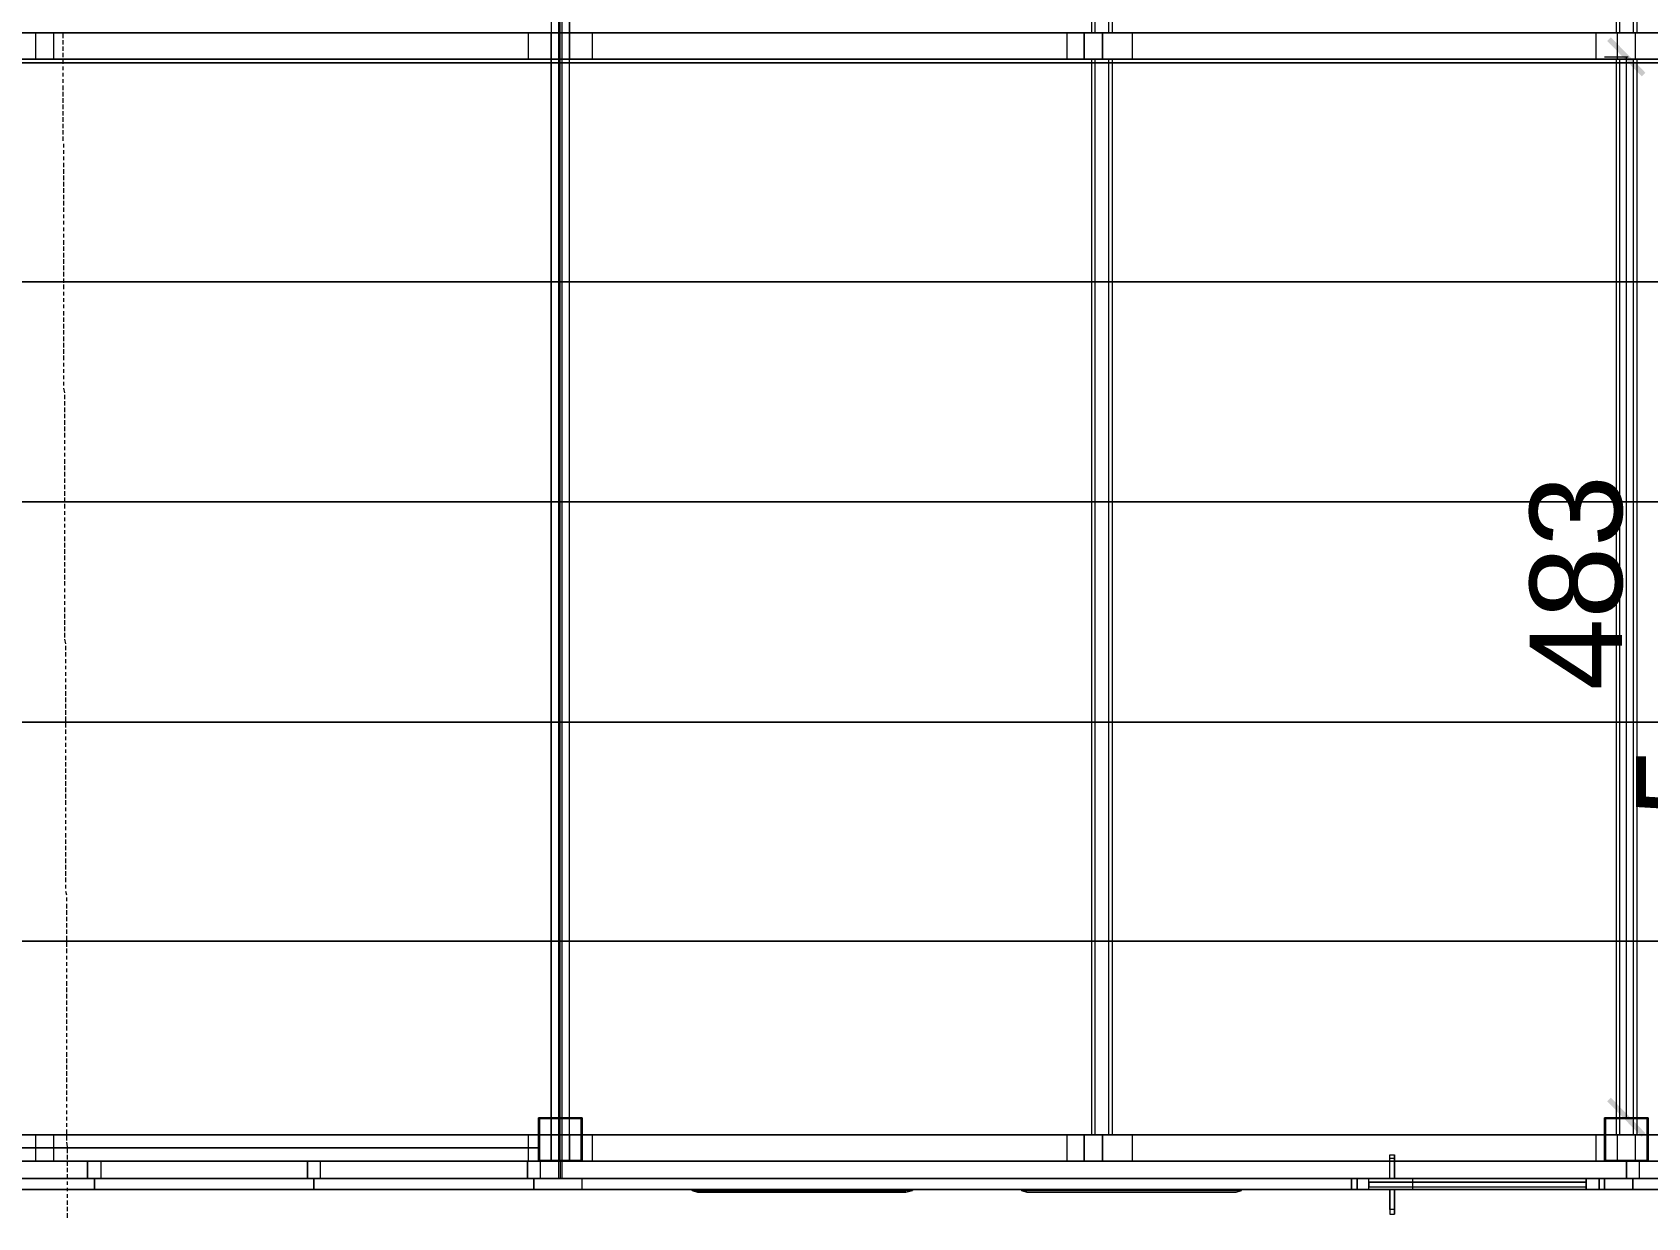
# Model space of a CAD drawing. Header units: centimetres. Extents: x 2816 to 28192, y 2553 to 18332.
# Drawn here: x 13682 to 15548, y 5293 to 6663 of the extents above; entities that cross this region are included whole.
import ezdxf

# ---------------------------------------------------------------- set-up
doc = ezdxf.new("R2010")
doc.units = ezdxf.units.CM
for name, color, linetype in [('PDF_0', 7, 'Continuous'), ('PDF_Dera 3D', 7, 'Continuous'), ('PDF_Dimenzionimi', 7, 'Continuous'), ('PDF_Dyert dhe Dritaret 2D', 7, 'Continuous'), ('PDF_Kaprijatat', 7, 'Continuous'), ('PDF_Paneli', 30, 'Continuous'), ('PDF_Prerja A-A', 7, 'Continuous'), ('PDF_Shtyllat e Paneleve', 7, 'Continuous'), ('PDF_Themeli', 7, 'Continuous'), ('PDF_Trajet', 7, 'Continuous')]:
    doc.layers.add(name, color=color, linetype=linetype)
doc.layers.add('PDF_Panel Kulmii', color=7, linetype='Continuous', true_color=0xfafafa)
doc.layers.add('PDF_Shtyllat', color=7, linetype='Continuous', true_color=0xfafafa)
doc.styles.add('PDF Arial', font='arial.ttf')

msp = doc.modelspace()

# ---------------------------------------------------------------- linework, layer by layer
at = {"layer": 'PDF_0', "transparency": 33554559}
for points in [[(15545.8, 6616.6), (15501.7, 6653.4), (15505.9, 6657.6)], [(15541.6, 6612.4), (15545.8, 6616.6), (15501.7, 6653.4)], [(15505.9, 5432), (15501.7, 5427.8), (15545.8, 5391)], [(15501.7, 5427.8), (15545.8, 5391), (15541.6, 5386.8)]]:
    msp.add_solid(points, dxfattribs=at)
at = {"layer": 'PDF_Dera 3D', "lineweight": 0}
for points in [[(15250.5, 5338.5), (15250.5, 5365.8), (15255.7, 5365.8)], [(15250.5, 5365.8), (15255.7, 5365.8)], [(15250.5, 5338.5), (15250.5, 5365.8)], [(15250.5, 5365.8), (15250.5, 5365.8)], [(15250.5, 5365.8), (15250.5, 5365.8)], [(15255.7, 5361.6), (15250.5, 5361.6)], [(15250.5, 5338.5), (15255.7, 5338.5), (15250.5, 5338.5), (15250.5, 5361.6)], [(15250.5, 5338.5), (15250.5, 5361.6)], [(15255.7, 5361.6), (15250.5, 5361.6)], [(15250.5, 5361.6), (15250.5, 5361.6)], [(15250.5, 5361.6), (15250.5, 5361.6)], [(15255.7, 5338.5), (15255.7, 5361.6), (15255.7, 5338.5), (15255.7, 5365.8), (15255.7, 5338.5)], [(15255.7, 5365.8), (15255.7, 5365.8)], [(15255.7, 5365.8), (15255.7, 5365.8)], [(15255.7, 5361.6), (15255.7, 5361.6)], [(15255.7, 5361.6), (15255.7, 5361.6)], [(14317.1, 5338.5), (15206.3, 5338.5)], [(14317.1, 5325.9), (15206.3, 5325.9), (15206.3, 5338.5)], [(14317.1, 5338.5), (14317.1, 5338.5)], [(14317.1, 5325.9), (14317.1, 5338.5), (15206.3, 5338.5), (15206.3, 5325.9), (14317.1, 5325.9), (14317.1, 5338.5)], [(14317.1, 5338.5), (14317.1, 5338.5)], [(14317.1, 5338.5), (14317.1, 5338.5)], [(14317.1, 5325.9), (14317.1, 5325.9)], [(14317.1, 5325.9), (14317.1, 5325.9)], [(14444.3, 5325.9), (14444.3, 5324.8)], [(14444.3, 5325.9), (14444.3, 5324.8), (14698.7, 5324.8), (14698.7, 5325.9)], [(14698.7, 5324.8), (14444.3, 5324.8), (14444.3, 5325.9)], [(14698.7, 5324.8), (14444.3, 5324.8), (14444.3, 5325.9)], [(14444.3, 5325.9), (14444.3, 5324.8)], [(14444.3, 5325.9), (14444.3, 5324.8), (14698.7, 5324.8), (14698.7, 5325.9)], [(14444.3, 5325.9), (14698.7, 5325.9), (14444.3, 5325.9), (14698.7, 5325.9), (14444.3, 5325.9)], [(14444.3, 5325.9), (14698.7, 5325.9), (14444.3, 5325.9)], [(14444.3, 5325.9), (14444.3, 5325.9)], [(14444.3, 5325.9), (14444.3, 5325.9)], [(14444.3, 5325.9), (14444.3, 5325.9)], [(14450.6, 5322.7), (14444.3, 5324.8)], [(14691.3, 5322.7), (14450.6, 5322.7), (14444.3, 5324.8)], [(14444.3, 5324.8), (14450.6, 5322.7), (14444.3, 5324.8)], [(14450.6, 5322.7), (14444.3, 5324.8)], [(14691.3, 5322.7), (14450.6, 5322.7), (14444.3, 5324.8)], [(14444.3, 5324.8), (14698.7, 5324.8)], [(14444.3, 5324.8), (14698.7, 5324.8)], [(14444.3, 5324.8), (14444.3, 5324.8)], [(14444.3, 5324.8), (14444.3, 5324.8)], [(14444.3, 5324.8), (14444.3, 5324.8)], [(14444.3, 5324.8), (14444.3, 5324.8)], [(14450.6, 5322.7), (14691.3, 5322.7), (14698.7, 5324.8)], [(14450.6, 5322.7), (14691.3, 5322.7), (14698.7, 5324.8)], [(14450.6, 5322.7), (14691.3, 5322.7), (14698.7, 5324.8)], [(14450.6, 5322.7), (14691.3, 5322.7), (14698.7, 5324.8)], [(14450.6, 5322.7), (14450.6, 5322.7)], [(14450.6, 5322.7), (14450.6, 5322.7)], [(14450.6, 5322.7), (14450.6, 5322.7)], [(14450.6, 5322.7), (14450.6, 5322.7)], [(14691.3, 5322.7), (14698.7, 5324.8)], [(14691.3, 5322.7), (14698.7, 5324.8)], [(14691.3, 5322.7), (14691.3, 5322.7)], [(14691.3, 5322.7), (14691.3, 5322.7)], [(14691.3, 5322.7), (14691.3, 5322.7)], [(14698.7, 5324.8), (14698.7, 5325.9)], [(14698.7, 5325.9), (14698.7, 5324.8), (14698.7, 5325.9)], [(14698.7, 5324.8), (14698.7, 5325.9)], [(14698.7, 5325.9), (14698.7, 5325.9)], [(14698.7, 5325.9), (14698.7, 5325.9)], [(14698.7, 5325.9), (14698.7, 5325.9)], [(14698.7, 5324.8), (14698.7, 5324.8)], [(14698.7, 5324.8), (14698.7, 5324.8)], [(14698.7, 5324.8), (14698.7, 5324.8)], [(14824.8, 5325.9), (14824.8, 5324.8)], [(14824.8, 5325.9), (14824.8, 5324.8), (15079.2, 5324.8), (15079.2, 5325.9)], [(14824.8, 5325.9), (14824.8, 5324.8)], [(14824.8, 5325.9), (14824.8, 5324.8), (15079.2, 5324.8), (15079.2, 5325.9)], [(14824.8, 5325.9), (14824.8, 5324.8)], [(14824.8, 5325.9), (14824.8, 5324.8), (15079.2, 5324.8), (15079.2, 5325.9)], [(14824.8, 5325.9), (15079.2, 5325.9), (14824.8, 5325.9)], [(14824.8, 5325.9), (15079.2, 5325.9), (14824.8, 5325.9)], [(14824.8, 5325.9), (15079.2, 5325.9), (14824.8, 5325.9)], [(14824.8, 5325.9), (14824.8, 5325.9)], [(14824.8, 5325.9), (14824.8, 5325.9)], [(14824.8, 5325.9), (14824.8, 5325.9)], [(14824.8, 5324.8), (14831.1, 5322.7), (14824.8, 5324.8)], [(14824.8, 5324.8), (14831.1, 5322.7), (14824.8, 5324.8)], [(14824.8, 5324.8), (14831.1, 5322.7), (14824.8, 5324.8), (15079.2, 5324.8)], [(14824.8, 5324.8), (15079.2, 5324.8)], [(14824.8, 5324.8), (15079.2, 5324.8)], [(14824.8, 5324.8), (14824.8, 5324.8)], [(14824.8, 5324.8), (14824.8, 5324.8)], [(14824.8, 5324.8), (14824.8, 5324.8)], [(14824.8, 5324.8), (14824.8, 5324.8)], [(14824.8, 5324.8), (14824.8, 5324.8)], [(14824.8, 5324.8), (14824.8, 5324.8)], [(14831.1, 5322.7), (15072.8, 5322.7), (15079.2, 5324.8)], [(14831.1, 5322.7), (15072.8, 5322.7), (15079.2, 5324.8)], [(14831.1, 5322.7), (15072.8, 5322.7), (15079.2, 5324.8)], [(14831.1, 5322.7), (15072.8, 5322.7), (15079.2, 5324.8)], [(14831.1, 5322.7), (15072.8, 5322.7), (15079.2, 5324.8)], [(14831.1, 5322.7), (15072.8, 5322.7), (15079.2, 5324.8)], [(14831.1, 5322.7), (14831.1, 5322.7)], [(14831.1, 5322.7), (14831.1, 5322.7)], [(14831.1, 5322.7), (14831.1, 5322.7)], [(14831.1, 5322.7), (14831.1, 5322.7)], [(14831.1, 5322.7), (14831.1, 5322.7)], [(14831.1, 5322.7), (14831.1, 5322.7)], [(15072.8, 5322.7), (15072.8, 5322.7)], [(15072.8, 5322.7), (15072.8, 5322.7)], [(15072.8, 5322.7), (15072.8, 5322.7)], [(15079.2, 5324.8), (15079.2, 5325.9)], [(15079.2, 5324.8), (15079.2, 5325.9)], [(15079.2, 5324.8), (15079.2, 5325.9)], [(15079.2, 5325.9), (15079.2, 5325.9)], [(15079.2, 5325.9), (15079.2, 5325.9)], [(15079.2, 5325.9), (15079.2, 5325.9)], [(15079.2, 5324.8), (15079.2, 5324.8)], [(15079.2, 5324.8), (15079.2, 5324.8)], [(15079.2, 5324.8), (15079.2, 5324.8)], [(15206.3, 5325.9), (15206.3, 5338.5)], [(15206.3, 5338.5), (15498.5, 5338.5)], [(15206.3, 5325.9), (15206.3, 5338.5), (15498.5, 5338.5), (15498.5, 5325.9), (15498.5, 5338.5)], [(15206.3, 5338.5), (15206.3, 5338.5)], [(15498.5, 5338.5), (15206.3, 5338.5)], [(15498.5, 5338.5), (15498.5, 5325.9), (15206.3, 5325.9)], [(15206.3, 5338.5), (15498.5, 5338.5), (15498.5, 5325.9)], [(15206.3, 5325.9), (15206.3, 5338.5), (15206.3, 5325.9)], [(15206.3, 5338.5), (15206.3, 5338.5)], [(15206.3, 5338.5), (15206.3, 5338.5)], [(15206.3, 5338.5), (15206.3, 5338.5)], [(15206.3, 5338.5), (15206.3, 5338.5)], [(15206.3, 5338.5), (15206.3, 5325.9)], [(15206.3, 5338.5), (15206.3, 5338.5)], [(15212.6, 5338.5), (15206.3, 5338.5), (15498.5, 5338.5), (15492.2, 5338.5), (15212.6, 5338.5), (15212.6, 5325.9), (15212.6, 5338.5)], [(15206.3, 5338.5), (15206.3, 5325.9), (15498.5, 5325.9)], [(15206.3, 5338.5), (15206.3, 5338.5)], [(15206.3, 5338.5), (15206.3, 5338.5)], [(15206.3, 5325.9), (15206.3, 5325.9)], [(15498.5, 5325.9), (15206.3, 5325.9), (15498.5, 5325.9)], [(15206.3, 5325.9), (15206.3, 5325.9)], [(15206.3, 5325.9), (15206.3, 5325.9)], [(15498.5, 5325.9), (15206.3, 5325.9)], [(15206.3, 5325.9), (15206.3, 5325.9)], [(15206.3, 5325.9), (15206.3, 5325.9)], [(15206.3, 5325.9), (15206.3, 5325.9)], [(15206.3, 5325.9), (15206.3, 5325.9)], [(15206.3, 5325.9), (15212.6, 5325.9), (15492.2, 5325.9), (15498.5, 5325.9)], [(15206.3, 5325.9), (15206.3, 5325.9)], [(15206.3, 5325.9), (15206.3, 5325.9)], [(15212.6, 5338.5), (15492.2, 5338.5)], [(15212.6, 5325.9), (15492.2, 5325.9), (15492.2, 5338.5)], [(15212.6, 5338.5), (15212.6, 5338.5)], [(15212.6, 5325.9), (15212.6, 5338.5), (15492.2, 5338.5), (15492.2, 5325.9), (15212.6, 5325.9), (15212.6, 5338.5)], [(15212.6, 5338.5), (15212.6, 5338.5)], [(15212.6, 5338.5), (15212.6, 5338.5)], [(15212.6, 5338.5), (15212.6, 5338.5)], [(15212.6, 5338.5), (15212.6, 5338.5)], [(15212.6, 5325.9), (15212.6, 5325.9)], [(15212.6, 5325.9), (15212.6, 5325.9)], [(15212.6, 5325.9), (15212.6, 5325.9)], [(15212.6, 5325.9), (15212.6, 5325.9)], [(15226.3, 5325.9), (15226.3, 5338.5)], [(15226.3, 5325.9), (15226.3, 5338.5)], [(15226.3, 5338.5), (15477.5, 5338.5), (15226.3, 5338.5)], [(15226.3, 5338.5), (15226.3, 5338.5)], [(15226.3, 5338.5), (15226.3, 5338.5)], [(15226.3, 5334.3), (15477.5, 5334.3)], [(15226.3, 5334.3), (15226.3, 5329), (15477.5, 5329)], [(15477.5, 5334.3), (15226.3, 5334.3), (15226.3, 5329)], [(15226.3, 5334.3), (15226.3, 5334.3)], [(15226.3, 5334.3), (15226.3, 5334.3)], [(15226.3, 5329), (15477.5, 5329)], [(15226.3, 5329), (15226.3, 5329)], [(15226.3, 5329), (15226.3, 5329)], [(15226.3, 5329), (15226.3, 5329)], [(15477.5, 5325.9), (15226.3, 5325.9), (15477.5, 5325.9)], [(15226.3, 5325.9), (15226.3, 5325.9)], [(15226.3, 5325.9), (15226.3, 5325.9)], [(15250.5, 5338.5), (15255.7, 5338.5), (15250.5, 5338.5)], [(15250.5, 5338.5), (15250.5, 5338.5)], [(15250.5, 5338.5), (15250.5, 5338.5)], [(15250.5, 5338.5), (15250.5, 5338.5)], [(15250.5, 5338.5), (15250.5, 5338.5)], [(15250.5, 5325.9), (15255.7, 5325.9), (15250.5, 5325.9)], [(15250.5, 5325.9), (15250.5, 5297.5), (15255.7, 5297.5)], [(15250.5, 5325.9), (15255.7, 5325.9), (15250.5, 5325.9), (15250.5, 5302.8), (15250.5, 5325.9)], [(15250.5, 5325.9), (15250.5, 5297.5)], [(15250.5, 5325.9), (15250.5, 5325.9)], [(15250.5, 5325.9), (15250.5, 5325.9)], [(15255.7, 5338.5), (15255.7, 5338.5)], [(15255.7, 5338.5), (15255.7, 5338.5)], [(15255.7, 5302.8), (15255.7, 5325.9), (15255.7, 5297.5), (15255.7, 5325.9), (15255.7, 5302.8)], [(15255.7, 5325.9), (15255.7, 5325.9)], [(15255.7, 5325.9), (15255.7, 5325.9)], [(15255.7, 5325.9), (15255.7, 5325.9)], [(15255.7, 5325.9), (15255.7, 5325.9)], [(15477.5, 5325.9), (15477.5, 5338.5), (15477.5, 5325.9)], [(15477.5, 5338.5), (15477.5, 5338.5)], [(15477.5, 5338.5), (15477.5, 5338.5)], [(15477.5, 5329), (15477.5, 5334.3), (15477.5, 5329)], [(15477.5, 5334.3), (15477.5, 5334.3)], [(15477.5, 5334.3), (15477.5, 5334.3)], [(15477.5, 5329), (15477.5, 5329)], [(15477.5, 5325.9), (15477.5, 5325.9)], [(15477.5, 5325.9), (15477.5, 5325.9)], [(15492.2, 5338.5), (15492.2, 5338.5)], [(15492.2, 5338.5), (15492.2, 5338.5)], [(15492.2, 5325.9), (15492.2, 5338.5), (15492.2, 5325.9)], [(15492.2, 5338.5), (15492.2, 5338.5)], [(15492.2, 5338.5), (15492.2, 5338.5)], [(15492.2, 5338.5), (15492.2, 5338.5)], [(15492.2, 5325.9), (15492.2, 5325.9)], [(15492.2, 5325.9), (15492.2, 5325.9)], [(15492.2, 5325.9), (15492.2, 5325.9)], [(15492.2, 5325.9), (15492.2, 5325.9)], [(15498.5, 5338.5), (15498.5, 5338.5)], [(15498.5, 5338.5), (15498.5, 5338.5)], [(15498.5, 5338.5), (15498.5, 5338.5)], [(15498.5, 5338.5), (15498.5, 5338.5)], [(15498.5, 5338.5), (15498.5, 5338.5)], [(15498.5, 5325.9), (15498.5, 5338.5), (15498.5, 5325.9)], [(15498.5, 5338.5), (15498.5, 5338.5)], [(15498.5, 5338.5), (15498.5, 5338.5)], [(15498.5, 5325.9), (15498.5, 5325.9)], [(15498.5, 5325.9), (15498.5, 5325.9)], [(15498.5, 5325.9), (15498.5, 5325.9)], [(15498.5, 5325.9), (15498.5, 5325.9)], [(15498.5, 5325.9), (15498.5, 5325.9)], [(15498.5, 5325.9), (15498.5, 5325.9)], [(15498.5, 5325.9), (15498.5, 5325.9)], [(15498.5, 5325.9), (15498.5, 5325.9)], [(15255.7, 5302.8), (15250.5, 5302.8)], [(15255.7, 5302.8), (15250.5, 5302.8)], [(15250.5, 5302.8), (15250.5, 5302.8)], [(15255.7, 5302.8), (15255.7, 5302.8)], [(15255.7, 5302.8), (15255.7, 5302.8)], [(15250.5, 5297.5), (15255.7, 5297.5)], [(15250.5, 5297.5), (15250.5, 5297.5)], [(15250.5, 5297.5), (15250.5, 5297.5)], [(15255.7, 5297.5), (15255.7, 5297.5)], [(15255.7, 5297.5), (15255.7, 5297.5)]]:
    msp.add_lwpolyline(points, dxfattribs=at)
at = {"layer": 'PDF_Dimenzionimi', "lineweight": 0}
for points in [[(15525.9, 6634.5), (15498.5, 6634.5)], [(15523.8, 5408.9), (15523.8, 6634.5)], [(15525.9, 5408.9), (15498.5, 5408.9)]]:
    msp.add_lwpolyline(points, dxfattribs=at)
at = {"layer": 'PDF_Dyert dhe Dritaret 2D', "lineweight": 0}
for points in [[(15498.5, 5338.5), (15498.5, 5325.9)], [(15498.5, 5325.9), (15498.5, 5325.9)]]:
    msp.add_lwpolyline(points, dxfattribs=at)
at = {"layer": 'PDF_Kaprijatat', "lineweight": 0}
for points in [[(14281.4, 7895.7), (14281.4, 6662.8), (14302.4, 6662.8)], [(14302.4, 7895.7), (14281.4, 7895.7), (14281.4, 6662.8)], [(14302.4, 6662.8), (14302.4, 7895.7), (14302.4, 6662.8)], [(14905.7, 6662.8), (14909.9, 6662.8), (14909.9, 7895.7), (14905.7, 7895.7), (14905.7, 6662.8)], [(14909.9, 6662.8), (14929.9, 6662.8), (14929.9, 7895.7), (14909.9, 7895.7)], [(14929.9, 6662.8), (14925.7, 6662.8), (14925.7, 7895.7), (14929.9, 7895.7)], [(15512.2, 6662.8), (15516.4, 6662.8), (15516.4, 7895.7), (15512.2, 7895.7), (15512.2, 6662.8)], [(15516.4, 6662.8), (15536.4, 6662.8), (15536.4, 7895.7), (15516.4, 7895.7)], [(15536.4, 6662.8), (15532.2, 6662.8), (15532.2, 7895.7), (15536.4, 7895.7)], [(11803, 6662.8), (14291.9, 6662.8), (16780.8, 6662.8), (11803, 6662.8)], [(13685.4, 6662.8), (13685.4, 6632.4)], [(14255.1, 6632.4), (14255.1, 6662.8), (13685.4, 6662.8), (13685.4, 6632.4)], [(14255.1, 6662.8), (13685.4, 6662.8)], [(13685.4, 6662.8), (13685.4, 6662.8)], [(13685.4, 6662.8), (13685.4, 6662.8)], [(14281.4, 6632.4), (14281.4, 6662.8), (13706.5, 6662.8)], [(13706.5, 6632.4), (13706.5, 6662.8)], [(13706.5, 6662.8), (14281.4, 6662.8)], [(13706.5, 6662.8), (13706.5, 6662.8)], [(14255.1, 6662.8), (14255.1, 6662.8)], [(14281.4, 6662.8), (14281.4, 6662.8)], [(14281.4, 6662.8), (14281.4, 6632.4)], [(14281.4, 6662.8), (14281.4, 6662.8)], [(14281.4, 6662.8), (14302.4, 6662.8)], [(14281.4, 6662.8), (14281.4, 6662.8)], [(14281.4, 6662.8), (14281.4, 6662.8)], [(14281.4, 6662.8), (14281.4, 6662.8)], [(14291.9, 6632.4), (14291.9, 6662.8)], [(14291.9, 6662.8), (14291.9, 6662.8)], [(14302.4, 6662.8), (14302.4, 6632.4)], [(14302.4, 6632.4), (14302.4, 6662.8), (14877.4, 6662.8)], [(14302.4, 6662.8), (14877.4, 6662.8)], [(14302.4, 6662.8), (14302.4, 6662.8)], [(14302.4, 6662.8), (14302.4, 6662.8)], [(14302.4, 6662.8), (14302.4, 6662.8)], [(14897.3, 6662.8), (14328.7, 6662.8)], [(14328.7, 6662.8), (14328.7, 6632.4)], [(14328.7, 6662.8), (14897.3, 6662.8)], [(14328.7, 6662.8), (14328.7, 6662.8)], [(14877.4, 6662.8), (14877.4, 6632.4)], [(14877.4, 6662.8), (14877.4, 6662.8)], [(14897.3, 6662.8), (14897.3, 6632.4)], [(14897.3, 6662.8), (14897.3, 6662.8)], [(14897.3, 6632.4), (14897.3, 6662.8)], [(14897.3, 6662.8), (14897.3, 6662.8)], [(14897.3, 6662.8), (14897.3, 6662.8)], [(14925.7, 6662.8), (14905.7, 6662.8)], [(14905.7, 6662.8), (14905.7, 6662.8)], [(14909.9, 6662.8), (14909.9, 6662.8)], [(14918.3, 6662.8), (14918.3, 6662.8)], [(15489.1, 6662.8), (14918.3, 6662.8), (14918.3, 6632.4), (14918.3, 6662.8)], [(14918.3, 6662.8), (15489.1, 6662.8)], [(14918.3, 6662.8), (14918.3, 6662.8)], [(14925.7, 6662.8), (14925.7, 6662.8)], [(14929.9, 6662.8), (14929.9, 6662.8)], [(14953, 6662.8), (15513.2, 6662.8)], [(14953, 6632.4), (14953, 6662.8)], [(15513.2, 6662.8), (14953, 6662.8)], [(14953, 6662.8), (14953, 6662.8)], [(15489.1, 6632.4), (15489.1, 6662.8)], [(15489.1, 6662.8), (15489.1, 6662.8)], [(15532.2, 6662.8), (15512.2, 6662.8)], [(15512.2, 6662.8), (15512.2, 6662.8)], [(15513.2, 6662.8), (15513.2, 6632.4)], [(15513.2, 6662.8), (15513.2, 6632.4)], [(15513.2, 6662.8), (15513.2, 6662.8)], [(15513.2, 6662.8), (15513.2, 6662.8)], [(15516.4, 6662.8), (15516.4, 6662.8)], [(15532.2, 6662.8), (15532.2, 6662.8)], [(15534.3, 6632.4), (15534.3, 6662.8)], [(16093.4, 6632.4), (15534.3, 6632.4), (15534.3, 6662.8), (16093.4, 6662.8)], [(15534.3, 6662.8), (16093.4, 6662.8)], [(15534.3, 6662.8), (15534.3, 6662.8)], [(15534.3, 6662.8), (15534.3, 6662.8)], [(15536.4, 6662.8), (15536.4, 6662.8)], [(16780.8, 6632.4), (14291.9, 6632.4), (11803, 6632.4), (16780.8, 6632.4)], [(13685.4, 6632.4), (14255.1, 6632.4), (13685.4, 6632.4)], [(13685.4, 6632.4), (13685.4, 6632.4)], [(13685.4, 6632.4), (13685.4, 6632.4)], [(13706.5, 6632.4), (14281.4, 6632.4), (13706.5, 6632.4)], [(13706.5, 6632.4), (13706.5, 6632.4)], [(14255.1, 6632.4), (14255.1, 6632.4)], [(14281.4, 6632.4), (14281.4, 6632.4)], [(14281.4, 6632.4), (14281.4, 6632.4)], [(14281.4, 6632.4), (14281.4, 6632.4)], [(14302.4, 6632.4), (14281.4, 6632.4)], [(14302.4, 5388.9), (14302.4, 6632.4), (14281.4, 6632.4)], [(14281.4, 5388.9), (14302.4, 5388.9), (14302.4, 6632.4)], [(14281.4, 6632.4), (14281.4, 5388.9), (14281.4, 6632.4)], [(14281.4, 6632.4), (14281.4, 6632.4)], [(14291.9, 6632.4), (14291.9, 6632.4)], [(14302.4, 6632.4), (14302.4, 6632.4)], [(14877.4, 6632.4), (14302.4, 6632.4), (14877.4, 6632.4)], [(14302.4, 6632.4), (14302.4, 6632.4)], [(14302.4, 6632.4), (14302.4, 6632.4)], [(14302.4, 6632.4), (14302.4, 6632.4)], [(14302.4, 6632.4), (14302.4, 6632.4)], [(14328.7, 6632.4), (14897.3, 6632.4), (14328.7, 6632.4)], [(14328.7, 6632.4), (14328.7, 6632.4)], [(14877.4, 6632.4), (14877.4, 6632.4)], [(14897.3, 6632.4), (14897.3, 6632.4)], [(14897.3, 6632.4), (14897.3, 6632.4)], [(14925.7, 6632.4), (14905.7, 6632.4)], [(14905.7, 5388.9), (14909.9, 5388.9), (14909.9, 6632.4), (14905.7, 6632.4), (14905.7, 5388.9)], [(14905.7, 6632.4), (14905.7, 6632.4)], [(14909.9, 5388.9), (14929.9, 5388.9), (14929.9, 6632.4), (14909.9, 6632.4)], [(14909.9, 6632.4), (14909.9, 6632.4)], [(14918.3, 6632.4), (14918.3, 6632.4)], [(15489.1, 6632.4), (14918.3, 6632.4), (15489.1, 6632.4)], [(14918.3, 6632.4), (14918.3, 6632.4)], [(14918.3, 6632.4), (14918.3, 6632.4)], [(14929.9, 5388.9), (14925.7, 5388.9), (14925.7, 6632.4), (14929.9, 6632.4)], [(14925.7, 6632.4), (14925.7, 6632.4)], [(14929.9, 6632.4), (14929.9, 6632.4)], [(14953, 6632.4), (15513.2, 6632.4), (14953, 6632.4)], [(14953, 6632.4), (14953, 6632.4)], [(15489.1, 6632.4), (15489.1, 6632.4)], [(15532.2, 6632.4), (15512.2, 6632.4)], [(15512.2, 5388.9), (15516.4, 5388.9), (15516.4, 6632.4), (15512.2, 6632.4), (15512.2, 5388.9)], [(15512.2, 6632.4), (15512.2, 6632.4)], [(15513.2, 6632.4), (15513.2, 6632.4)], [(15513.2, 6632.4), (15513.2, 6632.4)], [(15516.4, 5388.9), (15536.4, 5388.9), (15536.4, 6632.4), (15516.4, 6632.4)], [(15516.4, 6632.4), (15516.4, 6632.4)], [(15536.4, 5388.9), (15532.2, 5388.9), (15532.2, 6632.4), (15536.4, 6632.4)], [(15532.2, 6632.4), (15532.2, 6632.4)], [(16093.4, 6632.4), (15534.3, 6632.4)], [(15534.3, 6632.4), (15534.3, 6632.4)], [(15536.4, 6632.4), (15536.4, 6632.4)], [(11803, 5388.9), (14291.9, 5388.9), (16780.8, 5388.9), (11803, 5388.9)], [(13685.4, 5388.9), (13685.4, 5358.5)], [(14255.1, 5358.5), (14255.1, 5388.9), (13685.4, 5388.9), (13685.4, 5358.5)], [(14255.1, 5388.9), (13685.4, 5388.9)], [(13685.4, 5388.9), (13685.4, 5388.9)], [(13685.4, 5388.9), (13685.4, 5388.9)], [(14281.4, 5358.5), (14281.4, 5388.9), (13706.5, 5388.9)], [(13706.5, 5358.5), (13706.5, 5388.9)], [(13706.5, 5388.9), (14281.4, 5388.9)], [(13706.5, 5388.9), (13706.5, 5388.9)], [(14255.1, 5388.9), (14255.1, 5388.9)], [(14281.4, 5388.9), (14281.4, 5388.9)], [(14281.4, 5388.9), (14281.4, 5358.5)], [(14281.4, 5388.9), (14281.4, 5388.9)], [(14302.4, 5388.9), (14281.4, 5388.9)], [(14281.4, 5388.9), (14281.4, 5388.9)], [(14281.4, 5388.9), (14281.4, 5388.9)], [(14291.9, 5358.5), (14291.9, 5388.9)], [(14291.9, 5388.9), (14291.9, 5388.9)], [(14302.4, 5388.9), (14302.4, 5358.5)], [(14302.4, 5358.5), (14302.4, 5388.9), (14877.4, 5388.9)], [(14302.4, 5388.9), (14877.4, 5388.9)], [(14302.4, 5388.9), (14302.4, 5388.9)], [(14302.4, 5388.9), (14302.4, 5388.9)], [(14302.4, 5388.9), (14302.4, 5388.9)], [(14302.4, 5388.9), (14302.4, 5388.9)], [(14897.3, 5388.9), (14328.7, 5388.9)], [(14328.7, 5388.9), (14328.7, 5358.5)], [(14328.7, 5388.9), (14897.3, 5388.9)], [(14328.7, 5388.9), (14328.7, 5388.9)], [(14877.4, 5388.9), (14877.4, 5358.5)], [(14877.4, 5388.9), (14877.4, 5388.9)], [(14897.3, 5388.9), (14897.3, 5358.5)], [(14897.3, 5388.9), (14897.3, 5388.9)], [(14897.3, 5358.5), (14897.3, 5388.9)], [(14897.3, 5388.9), (14897.3, 5388.9)], [(14897.3, 5388.9), (14897.3, 5388.9)], [(14925.7, 5388.9), (14905.7, 5388.9)], [(14905.7, 5388.9), (14905.7, 5388.9)], [(14909.9, 5388.9), (14909.9, 5388.9)], [(14918.3, 5388.9), (14918.3, 5388.9)], [(15489.1, 5388.9), (14918.3, 5388.9), (14918.3, 5358.5), (14918.3, 5388.9)], [(14918.3, 5388.9), (15489.1, 5388.9)], [(14918.3, 5388.9), (14918.3, 5388.9)], [(14925.7, 5388.9), (14925.7, 5388.9)], [(14929.9, 5388.9), (14929.9, 5388.9)], [(14953, 5388.9), (15513.2, 5388.9)], [(14953, 5358.5), (14953, 5388.9)], [(15513.2, 5388.9), (14953, 5388.9)], [(14953, 5388.9), (14953, 5388.9)], [(15489.1, 5358.5), (15489.1, 5388.9)], [(15489.1, 5388.9), (15489.1, 5388.9)], [(15532.2, 5388.9), (15512.2, 5388.9)], [(15512.2, 5388.9), (15512.2, 5388.9)], [(15513.2, 5388.9), (15513.2, 5358.5)], [(15513.2, 5388.9), (15513.2, 5358.5)], [(15513.2, 5388.9), (15513.2, 5388.9)], [(15513.2, 5388.9), (15513.2, 5388.9)], [(15516.4, 5388.9), (15516.4, 5388.9)], [(15532.2, 5388.9), (15532.2, 5388.9)], [(15534.3, 5358.5), (15534.3, 5388.9)], [(16093.4, 5358.5), (15534.3, 5358.5), (15534.3, 5388.9), (16093.4, 5388.9)], [(15534.3, 5388.9), (16093.4, 5388.9)], [(15534.3, 5388.9), (15534.3, 5388.9)], [(15534.3, 5388.9), (15534.3, 5388.9)], [(15536.4, 5388.9), (15536.4, 5388.9)], [(16780.8, 5358.5), (14291.9, 5358.5), (11803, 5358.5), (16780.8, 5358.5)], [(13685.4, 5358.5), (14255.1, 5358.5), (13685.4, 5358.5)], [(13685.4, 5358.5), (13685.4, 5358.5)], [(13685.4, 5358.5), (13685.4, 5358.5)], [(13706.5, 5358.5), (14281.4, 5358.5), (13706.5, 5358.5)], [(13706.5, 5358.5), (13706.5, 5358.5)], [(14255.1, 5358.5), (14255.1, 5358.5)], [(14281.4, 5358.5), (14281.4, 5358.5)], [(14281.4, 5358.5), (14281.4, 5358.5)], [(14281.4, 5358.5), (14281.4, 5358.5)], [(14291.9, 5358.5), (14291.9, 5358.5)], [(14302.4, 5358.5), (14302.4, 5358.5)], [(14877.4, 5358.5), (14302.4, 5358.5), (14877.4, 5358.5)], [(14302.4, 5358.5), (14302.4, 5358.5)], [(14328.7, 5358.5), (14897.3, 5358.5), (14328.7, 5358.5)], [(14328.7, 5358.5), (14328.7, 5358.5)], [(14877.4, 5358.5), (14877.4, 5358.5)], [(14897.3, 5358.5), (14897.3, 5358.5)], [(14897.3, 5358.5), (14897.3, 5358.5)], [(14918.3, 5358.5), (14918.3, 5358.5)], [(15489.1, 5358.5), (14918.3, 5358.5), (15489.1, 5358.5)], [(14918.3, 5358.5), (14918.3, 5358.5)], [(14918.3, 5358.5), (14918.3, 5358.5)], [(14953, 5358.5), (15513.2, 5358.5), (14953, 5358.5)], [(14953, 5358.5), (14953, 5358.5)], [(15489.1, 5358.5), (15489.1, 5358.5)], [(15513.2, 5358.5), (15513.2, 5358.5)], [(15513.2, 5358.5), (15513.2, 5358.5)], [(16093.4, 5358.5), (15534.3, 5358.5)], [(15534.3, 5358.5), (15534.3, 5358.5)]]:
    msp.add_lwpolyline(points, dxfattribs=at)
at = {"layer": 'PDF_Panel Kulmii', "lineweight": 0}
for points in [[(14291.9, 6628.2), (14291.9, 6882.5), (14289.8, 6882.5), (14289.8, 6628.2)], [(14291.9, 6628.2), (14291.9, 6882.5)], [(14294, 6628.2), (14294, 6882.5), (14291.9, 6882.5)], [(11785.1, 6628.2), (14291.9, 6628.2), (14289.8, 6628.2), (11783, 6628.2), (11785.1, 6628.2)], [(14291.9, 6628.2), (11785.1, 6628.2), (11783, 6628.2), (14289.8, 6628.2)], [(14289.8, 6628.2), (14289.8, 6628.2)], [(14291.9, 6374.8), (14291.9, 6628.2), (14289.8, 6628.2), (14289.8, 6374.8)], [(14289.8, 6628.2), (14289.8, 6628.2)], [(14291.9, 6628.2), (16798.7, 6628.2), (16800.8, 6628.2), (14294, 6628.2), (14291.9, 6628.2)], [(14291.9, 6628.2), (14291.9, 6628.2)], [(14291.9, 6628.2), (16798.7, 6628.2)], [(14291.9, 6374.8), (14291.9, 6628.2)], [(14294, 6374.8), (14294, 6628.2), (14291.9, 6628.2)], [(14291.9, 6628.2), (14291.9, 6628.2)], [(14291.9, 6628.2), (14291.9, 6628.2)], [(14291.9, 6628.2), (14291.9, 6628.2)], [(14294, 6628.2), (14294, 6628.2)], [(14294, 6628.2), (16800.8, 6628.2), (16798.7, 6628.2)], [(14294, 6628.2), (14294, 6628.2)], [(11785.1, 6374.8), (14291.9, 6374.8), (14289.8, 6374.8), (11783, 6374.8), (11785.1, 6374.8)], [(14291.9, 6374.8), (11785.1, 6374.8), (11783, 6374.8), (14289.8, 6374.8)], [(14289.8, 6374.8), (14289.8, 6374.8)], [(14291.9, 6120.5), (14291.9, 6374.8), (14289.8, 6374.8), (14289.8, 6120.5)], [(14289.8, 6374.8), (14289.8, 6374.8)], [(14291.9, 6374.8), (16798.7, 6374.8), (16800.8, 6374.8), (14294, 6374.8), (14291.9, 6374.8)], [(14291.9, 6374.8), (14291.9, 6374.8)], [(14291.9, 6374.8), (16798.7, 6374.8)], [(14291.9, 6120.5), (14291.9, 6374.8)], [(14294, 6120.5), (14294, 6374.8), (14291.9, 6374.8)], [(14291.9, 6374.8), (14291.9, 6374.8)], [(14291.9, 6374.8), (14291.9, 6374.8)], [(14291.9, 6374.8), (14291.9, 6374.8)], [(14294, 6374.8), (14294, 6374.8)], [(14294, 6374.8), (16800.8, 6374.8), (16798.7, 6374.8)], [(14294, 6374.8), (14294, 6374.8)], [(11785.1, 6120.5), (14291.9, 6120.5), (14289.8, 6120.5), (11783, 6120.5), (11785.1, 6120.5)], [(14291.9, 6120.5), (11785.1, 6120.5), (11783, 6120.5), (14289.8, 6120.5)], [(14289.8, 6120.5), (14289.8, 6120.5)], [(14291.9, 5866.1), (14291.9, 6120.5), (14289.8, 6120.5), (14289.8, 5866.1)], [(14289.8, 6120.5), (14289.8, 6120.5)], [(14291.9, 6120.5), (16798.7, 6120.5), (16800.8, 6120.5), (14294, 6120.5), (14291.9, 6120.5)], [(14291.9, 6120.5), (14291.9, 6120.5)], [(14291.9, 6120.5), (16798.7, 6120.5)], [(14291.9, 5866.1), (14291.9, 6120.5)], [(14294, 5866.1), (14294, 6120.5), (14291.9, 6120.5)], [(14291.9, 6120.5), (14291.9, 6120.5)], [(14291.9, 6120.5), (14291.9, 6120.5)], [(14291.9, 6120.5), (14291.9, 6120.5)], [(14294, 6120.5), (14294, 6120.5)], [(14294, 6120.5), (16800.8, 6120.5), (16798.7, 6120.5)], [(14294, 6120.5), (14294, 6120.5)], [(11785.1, 5866.1), (14291.9, 5866.1), (14289.8, 5866.1), (11783, 5866.1), (11785.1, 5866.1)], [(14291.9, 5866.1), (11785.1, 5866.1), (11783, 5866.1), (14289.8, 5866.1)], [(14289.8, 5866.1), (14289.8, 5866.1)], [(14291.9, 5612.8), (14291.9, 5866.1), (14289.8, 5866.1), (14289.8, 5612.8)], [(14289.8, 5866.1), (14289.8, 5866.1)], [(14291.9, 5866.1), (16798.7, 5866.1), (16800.8, 5866.1), (14294, 5866.1), (14291.9, 5866.1)], [(14291.9, 5866.1), (14291.9, 5866.1)], [(14291.9, 5866.1), (16798.7, 5866.1)], [(14291.9, 5612.8), (14291.9, 5866.1)], [(14294, 5612.8), (14294, 5866.1), (14291.9, 5866.1)], [(14291.9, 5866.1), (14291.9, 5866.1)], [(14291.9, 5866.1), (14291.9, 5866.1)], [(14291.9, 5866.1), (14291.9, 5866.1)], [(14294, 5866.1), (14294, 5866.1)], [(14294, 5866.1), (16800.8, 5866.1), (16798.7, 5866.1)], [(14294, 5866.1), (14294, 5866.1)], [(11785.1, 5612.8), (14291.9, 5612.8), (14289.8, 5612.8), (11783, 5612.8), (11785.1, 5612.8)], [(14291.9, 5612.8), (11785.1, 5612.8), (11783, 5612.8), (14289.8, 5612.8)], [(14289.8, 5612.8), (14289.8, 5612.8)], [(14291.9, 5358.5), (14291.9, 5612.8), (14289.8, 5612.8), (14289.8, 5358.5)], [(14289.8, 5612.8), (14289.8, 5612.8)], [(14291.9, 5612.8), (16798.7, 5612.8), (16800.8, 5612.8), (14294, 5612.8), (14291.9, 5612.8)], [(14291.9, 5612.8), (14291.9, 5612.8)], [(14291.9, 5612.8), (16798.7, 5612.8)], [(14291.9, 5358.5), (14291.9, 5612.8)], [(14294, 5358.5), (14294, 5612.8), (14291.9, 5612.8)], [(14291.9, 5612.8), (14291.9, 5612.8)], [(14291.9, 5612.8), (14291.9, 5612.8)], [(14291.9, 5612.8), (14291.9, 5612.8)], [(14294, 5612.8), (14294, 5612.8)], [(14294, 5612.8), (16800.8, 5612.8), (16798.7, 5612.8)], [(14294, 5612.8), (14294, 5612.8)], [(11785.1, 5358.5), (14291.9, 5358.5), (14289.8, 5358.5), (11783, 5358.5), (11785.1, 5358.5)], [(14291.9, 5358.5), (11785.1, 5358.5), (11783, 5358.5), (14289.8, 5358.5), (14291.9, 5358.5)], [(14289.8, 5358.5), (14289.8, 5358.5)], [(14289.8, 5358.5), (14289.8, 5338.5), (14291.9, 5338.5)], [(14289.8, 5358.5), (14289.8, 5358.5)], [(14291.9, 5358.5), (16798.7, 5358.5), (16800.8, 5358.5), (14294, 5358.5), (14291.9, 5358.5)], [(14291.9, 5358.5), (14291.9, 5358.5)], [(14291.9, 5358.5), (14291.9, 5338.5), (14294, 5338.5), (14294, 5358.5)], [(16798.7, 5358.5), (14291.9, 5358.5), (14294, 5358.5), (16800.8, 5358.5), (16798.7, 5358.5)], [(14291.9, 5358.5), (14291.9, 5358.5)], [(14291.9, 5358.5), (14291.9, 5358.5)], [(14291.9, 5358.5), (14291.9, 5338.5)], [(14291.9, 5358.5), (14291.9, 5358.5)], [(14294, 5358.5), (14294, 5358.5)], [(14294, 5358.5), (14294, 5358.5)], [(14289.8, 5338.5), (11783, 5338.5), (11785.1, 5338.5)], [(14291.9, 5338.5), (11785.1, 5338.5)], [(14289.8, 5338.5), (14289.8, 5338.5)], [(14291.9, 5338.5), (16798.7, 5338.5), (16800.8, 5338.5), (14294, 5338.5)], [(14291.9, 5338.5), (14291.9, 5338.5)], [(14291.9, 5338.5), (14291.9, 5338.5)], [(14294, 5338.5), (14294, 5338.5)]]:
    msp.add_lwpolyline(points, dxfattribs=at)
at = {"layer": 'PDF_Paneli', "lineweight": 0}
for points in [[(13753.8, 5338.5), (13499.4, 5338.5), (13753.8, 5338.5), (13753.8, 5325.9)], [(13753.8, 5338.5), (13753.8, 5325.9), (13499.4, 5325.9)], [(13753.8, 5325.9), (13499.4, 5325.9), (13499.4, 5338.5)], [(14007.1, 5338.5), (13753.8, 5338.5), (14007.1, 5338.5), (14007.1, 5325.9)], [(14007.1, 5338.5), (14007.1, 5325.9), (13753.8, 5325.9)], [(14007.1, 5325.9), (13753.8, 5325.9), (13753.8, 5338.5)], [(13753.8, 5325.9), (13753.8, 5338.5)], [(13753.8, 5338.5), (13753.8, 5338.5)], [(13753.8, 5338.5), (13753.8, 5338.5)], [(13753.8, 5338.5), (13753.8, 5338.5)], [(13753.8, 5325.9), (13753.8, 5325.9)], [(13753.8, 5325.9), (13753.8, 5325.9)], [(14261.4, 5338.5), (14007.1, 5338.5), (14261.4, 5338.5), (14261.4, 5325.9)], [(14261.4, 5338.5), (14261.4, 5325.9), (14007.1, 5325.9)], [(14261.4, 5325.9), (14007.1, 5325.9), (14007.1, 5338.5)], [(14007.1, 5325.9), (14007.1, 5338.5)], [(14007.1, 5338.5), (14007.1, 5338.5)], [(14007.1, 5338.5), (14007.1, 5338.5)], [(14007.1, 5338.5), (14007.1, 5338.5)], [(14007.1, 5325.9), (14007.1, 5325.9)], [(14007.1, 5325.9), (14007.1, 5325.9)], [(14317.1, 5325.9), (14317.1, 5338.5), (14261.4, 5338.5), (15276.8, 5338.5), (15531.1, 5338.5), (15498.5, 5338.5), (14317.1, 5338.5)], [(14261.4, 5338.5), (14261.4, 5325.9), (14261.4, 5338.5)], [(14261.4, 5338.5), (14261.4, 5338.5)], [(14261.4, 5338.5), (14261.4, 5338.5)], [(14261.4, 5338.5), (14261.4, 5338.5)], [(14317.1, 5325.9), (15498.5, 5325.9), (15531.1, 5325.9), (15276.8, 5325.9), (14261.4, 5325.9), (14317.1, 5325.9)], [(14261.4, 5325.9), (14261.4, 5325.9)], [(14261.4, 5325.9), (14261.4, 5325.9)], [(14317.1, 5325.9), (14317.1, 5338.5)], [(14317.1, 5338.5), (14317.1, 5338.5)], [(14317.1, 5325.9), (14317.1, 5325.9)], [(14317.1, 5325.9), (14317.1, 5325.9)], [(15276.8, 5338.5), (15276.8, 5325.9)], [(15276.8, 5338.5), (15276.8, 5325.9)], [(15276.8, 5338.5), (15276.8, 5338.5)], [(15276.8, 5325.9), (15276.8, 5325.9)], [(15498.5, 5338.5), (15498.5, 5325.9)], [(15498.5, 5338.5), (15498.5, 5325.9)], [(15498.5, 5338.5), (15498.5, 5338.5)], [(15498.5, 5338.5), (15498.5, 5338.5)], [(15498.5, 5325.9), (15498.5, 5325.9)], [(15498.5, 5325.9), (15498.5, 5325.9)], [(15785.5, 5338.5), (15531.1, 5338.5), (15785.5, 5338.5), (15785.5, 5325.9)], [(15785.5, 5338.5), (15785.5, 5325.9), (15531.1, 5325.9)], [(15785.5, 5325.9), (15531.1, 5325.9), (15531.1, 5338.5)], [(15531.1, 5325.9), (15531.1, 5338.5)], [(15531.1, 5338.5), (15531.1, 5338.5)], [(15531.1, 5325.9), (15531.1, 5338.5), (15531.1, 5325.9)], [(15531.1, 5338.5), (15531.1, 5338.5)], [(15531.1, 5325.9), (15531.1, 5325.9)], [(15531.1, 5325.9), (15531.1, 5325.9)], [(15531.1, 5325.9), (15531.1, 5325.9)]]:
    msp.add_lwpolyline(points, dxfattribs=at)
at = {"layer": 'PDF_Prerja A-A', "lineweight": 0}
for points in [[(13717, 6661.8), (13717, 6656.5)], [(13717, 6654.4), (13717, 6649.2)], [(13717, 6647.1), (13717, 6641.8)], [(13717, 6639.7), (13717, 6634.5)], [(13717, 6632.4), (13717, 6627.1)], [(13717, 6623.9), (13717, 6619.7)], [(13717, 6616.6), (13717, 6612.4)], [(13717, 6609.2), (13717, 6605)], [(13717, 6601.9), (13717, 6596.6)], [(13717, 6594.5), (13717, 6589.3)], [(13717, 6587.2), (13717, 6581.9)], [(13717, 6579.8), (13717, 6574.5)], [(13717, 6572.4), (13717, 6567.2)], [(13717, 6565.1), (13717, 6559.8)], [(13717, 6557.7), (13717, 6552.5)], [(13717, 6550.4), (13717, 6545.1)], [(13717, 6543), (13717, 6537.8)], [(13718, 6534.6), (13718, 6530.4)], [(13718, 6527.2), (13718, 6523)], [(13718, 6519.9), (13718, 6515.7)], [(13718, 6512.5), (13718, 6507.3)], [(13718, 6505.2), (13718, 6499.9)], [(13718, 6497.8), (13718, 6492.6)], [(13718, 6490.5), (13718, 6485.2)], [(13718, 6483.1), (13718, 6477.8)], [(13718, 6475.7), (13718, 6470.5)], [(13718, 6468.4), (13718, 6463.1)], [(13718, 6461), (13718, 6455.8)], [(13718, 6452.6), (13718, 6448.4)], [(13718, 6445.3), (13718, 6441.1)], [(13718, 6437.9), (13718, 6433.7)], [(13718, 6430.5), (13718, 6426.3)], [(13718, 6423.2), (13718, 6417.9)], [(13718, 6415.8), (13718, 6410.6)], [(13718, 6408.5), (13718, 6403.2)], [(13718, 6401.1), (13718, 6395.9)], [(13718, 6393.8), (13718, 6388.5)], [(13718, 6386.4), (13718, 6381.2)], [(13718, 6379), (13718, 6373.8)], [(13718, 6371.7), (13718, 6366.4)], [(13718, 6363.3), (13718, 6359.1)], [(13718, 6355.9), (13718, 6351.7)], [(13718, 6348.6), (13718, 6344.4)], [(13718, 6341.2), (13718, 6336)], [(13718, 6333.9), (13718, 6328.6)], [(13718, 6326.5), (13718, 6321.2)], [(13718, 6319.1), (13718, 6313.9)], [(13718, 6311.8), (13718, 6306.5)], [(13718, 6304.4), (13718, 6299.2)], [(13718, 6297.1), (13718, 6291.8)], [(13718, 6289.7), (13718, 6284.5)], [(13718, 6281.3), (13718, 6277.1)], [(13718, 6273.9), (13718, 6269.7)], [(13718, 6266.6), (13718, 6262.4)], [(13718, 6259.2), (13718, 6255)], [(13718, 6251.9), (13719.1, 6246.6)], [(13719.1, 6244.5), (13719.1, 6239.3)], [(13719.1, 6237.2), (13719.1, 6231.9)], [(13719.1, 6229.8), (13719.1, 6224.5)], [(13719.1, 6222.4), (13719.1, 6217.2)], [(13719.1, 6215.1), (13719.1, 6209.8)], [(13719.1, 6207.7), (13719.1, 6202.5)], [(13719.1, 6200.4), (13719.1, 6195.1)], [(13719.1, 6192), (13719.1, 6187.8)], [(13719.1, 6184.6), (13719.1, 6180.4)], [(13719.1, 6177.2), (13719.1, 6173)], [(13719.1, 6169.9), (13719.1, 6164.6)], [(13719.1, 6162.5), (13719.1, 6157.3)], [(13719.1, 6155.2), (13719.1, 6149.9)], [(13719.1, 6147.8), (13719.1, 6142.6)], [(13719.1, 6140.5), (13719.1, 6135.2)], [(13719.1, 6133.1), (13719.1, 6127.8)], [(13719.1, 6125.7), (13719.1, 6120.5)], [(13719.1, 6118.4), (13719.1, 6113.1)], [(13719.1, 6110), (13719.1, 6105.8)], [(13719.1, 6102.6), (13719.1, 6098.4)], [(13719.1, 6095.3), (13719.1, 6091.1)], [(13719.1, 6087.9), (13719.1, 6083.7)], [(13719.1, 6080.5), (13719.1, 6075.3)], [(13719.1, 6073.2), (13719.1, 6067.9)], [(13719.1, 6065.8), (13719.1, 6060.6)], [(13719.1, 6058.5), (13719.1, 6053.2)], [(13719.1, 6051.1), (13719.1, 6045.9)], [(13719.1, 6043.8), (13719.1, 6038.5)], [(13719.1, 6036.4), (13719.1, 6031.1)], [(13719.1, 6029), (13719.1, 6023.8)], [(13719.1, 6020.6), (13719.1, 6016.4)], [(13719.1, 6013.3), (13719.1, 6009.1)], [(13719.1, 6005.9), (13719.1, 6001.7)], [(13719.1, 5998.6), (13719.1, 5993.3)], [(13719.1, 5991.2), (13719.1, 5985.9)], [(13719.1, 5983.8), (13719.1, 5978.6)], [(13719.1, 5976.5), (13719.1, 5971.2)], [(13719.1, 5969.1), (13719.1, 5963.9)], [(13719.1, 5961.8), (13720.1, 5956.5)], [(13720.1, 5954.4), (13720.1, 5949.2)], [(13720.1, 5947.1), (13720.1, 5941.8)], [(13720.1, 5938.7), (13720.1, 5934.4)], [(13720.1, 5931.3), (13720.1, 5927.1)], [(13720.1, 5923.9), (13720.1, 5919.7)], [(13720.1, 5916.6), (13720.1, 5912.4)], [(13720.1, 5909.2), (13720.1, 5904)], [(13720.1, 5901.9), (13720.1, 5896.6)], [(13720.1, 5894.5), (13720.1, 5889.3)], [(13720.1, 5887.1), (13720.1, 5881.9)], [(13720.1, 5879.8), (13720.1, 5874.5)], [(13720.1, 5872.4), (13720.1, 5867.2)], [(13720.1, 5865.1), (13720.1, 5859.8)], [(13720.1, 5857.7), (13720.1, 5852.5)], [(13720.1, 5849.3), (13720.1, 5845.1)], [(13720.1, 5842), (13720.1, 5837.7)], [(13720.1, 5834.6), (13720.1, 5830.4)], [(13720.1, 5827.2), (13720.1, 5822)], [(13720.1, 5819.9), (13720.1, 5814.6)], [(13720.1, 5812.5), (13720.1, 5807.3)], [(13720.1, 5805.2), (13720.1, 5799.9)], [(13720.1, 5797.8), (13720.1, 5792.6)], [(13720.1, 5790.5), (13720.1, 5785.2)], [(13720.1, 5783.1), (13720.1, 5777.8)], [(13720.1, 5775.7), (13720.1, 5770.5)], [(13720.1, 5767.3), (13720.1, 5763.1)], [(13720.1, 5760), (13720.1, 5755.8)], [(13720.1, 5752.6), (13720.1, 5748.4)], [(13720.1, 5745.3), (13720.1, 5741.1)], [(13720.1, 5737.9), (13720.1, 5732.6)], [(13720.1, 5730.5), (13720.1, 5725.3)], [(13720.1, 5723.2), (13720.1, 5717.9)], [(13720.1, 5715.8), (13720.1, 5710.6)], [(13720.1, 5708.5), (13720.1, 5703.2)], [(13720.1, 5701.1), (13720.1, 5695.9)], [(13720.1, 5693.8), (13720.1, 5688.5)], [(13720.1, 5686.4), (13720.1, 5681.1)], [(13720.1, 5678), (13720.1, 5673.8)], [(13720.1, 5670.6), (13721.2, 5666.4)], [(13721.2, 5663.3), (13721.2, 5659.1)], [(13721.2, 5655.9), (13721.2, 5650.7)], [(13721.2, 5648.6), (13721.2, 5643.3)], [(13721.2, 5641.2), (13721.2, 5635.9)], [(13721.2, 5633.8), (13721.2, 5628.6)], [(13721.2, 5626.5), (13721.2, 5621.2)], [(13721.2, 5619.1), (13721.2, 5613.9)], [(13721.2, 5611.8), (13721.2, 5606.5)], [(13721.2, 5604.4), (13721.2, 5599.2)], [(13721.2, 5596), (13721.2, 5591.8)], [(13721.2, 5588.6), (13721.2, 5584.4)], [(13721.2, 5581.3), (13721.2, 5577.1)], [(13721.2, 5573.9), (13721.2, 5569.7)], [(13721.2, 5566.6), (13721.2, 5561.3)], [(13721.2, 5559.2), (13721.2, 5554)], [(13721.2, 5551.9), (13721.2, 5546.6)], [(13721.2, 5544.5), (13721.2, 5539.2)], [(13721.2, 5537.1), (13721.2, 5531.9)], [(13721.2, 5529.8), (13721.2, 5524.5)], [(13721.2, 5522.4), (13721.2, 5517.2)], [(13721.2, 5515.1), (13721.2, 5509.8)], [(13721.2, 5506.7), (13721.2, 5502.5)], [(13721.2, 5499.3), (13721.2, 5495.1)], [(13721.2, 5491.9), (13721.2, 5487.7)], [(13721.2, 5484.6), (13721.2, 5479.3)], [(13721.2, 5477.2), (13721.2, 5472)], [(13721.2, 5469.9), (13721.2, 5464.6)], [(13721.2, 5462.5), (13721.2, 5457.3)], [(13721.2, 5455.2), (13721.2, 5449.9)], [(13721.2, 5447.8), (13721.2, 5442.5)], [(13721.2, 5440.4), (13721.2, 5435.2)], [(13721.2, 5433.1), (13721.2, 5427.8)], [(13721.2, 5424.7), (13721.2, 5420.5)], [(13721.2, 5417.3), (13721.2, 5413.1)], [(13721.2, 5410), (13721.2, 5405.8)], [(13721.2, 5402.6), (13721.2, 5398.4)], [(13721.2, 5395.3), (13721.2, 5390)], [(13721.2, 5387.9), (13721.2, 5382.6)], [(13721.2, 5380.5), (13722.2, 5375.3)], [(13722.2, 5373.2), (13722.2, 5367.9)], [(13722.2, 5365.8), (13722.2, 5360.6)], [(13722.2, 5358.5), (13722.2, 5353.2)], [(13722.2, 5351.1), (13722.2, 5345.9)], [(13722.2, 5343.7), (13722.2, 5338.5)], [(13722.2, 5335.3), (13722.2, 5331.1)], [(13722.2, 5328), (13722.2, 5323.8)], [(13722.2, 5320.6), (13722.2, 5316.4)], [(13722.2, 5313.3), (13722.2, 5308)], [(13722.2, 5305.9), (13722.2, 5300.7)], [(13722.2, 5298.6), (13722.2, 5293.3)]]:
    msp.add_lwpolyline(points, dxfattribs=at)
at = {"layer": 'PDF_Shtyllat', "lineweight": 0}
for points in [[(14317.1, 5358.5), (14266.7, 5358.5), (14317.1, 5358.5), (14317.1, 5408.9), (14317.1, 5358.5)], [(14266.7, 5408.9), (14317.1, 5408.9), (14266.7, 5408.9)], [(14266.7, 5408.9), (14266.7, 5358.5), (14266.7, 5408.9)], [(14266.7, 5408.9), (14266.7, 5408.9)], [(14267.7, 5407.9), (14267.7, 5407.9)], [(14316.1, 5359.5), (14267.7, 5359.5), (14267.7, 5407.9), (14316.1, 5407.9), (14316.1, 5359.5), (14267.7, 5359.5)], [(14316.1, 5359.5), (14316.1, 5407.9), (14267.7, 5407.9), (14267.7, 5359.5)], [(14267.7, 5407.9), (14267.7, 5407.9)], [(14316.1, 5407.9), (14316.1, 5407.9)], [(14316.1, 5407.9), (14316.1, 5407.9)], [(14316.1, 5407.9), (14316.1, 5407.9)], [(14317.1, 5408.9), (14317.1, 5408.9)], [(14317.1, 5408.9), (14317.1, 5408.9)], [(15549, 5358.5), (15498.5, 5358.5), (15549, 5358.5), (15549, 5408.9), (15549, 5358.5)], [(15498.5, 5408.9), (15549, 5408.9), (15498.5, 5408.9)], [(15498.5, 5408.9), (15498.5, 5358.5), (15498.5, 5408.9)], [(15498.5, 5408.9), (15498.5, 5408.9)], [(15499.6, 5407.9), (15499.6, 5407.9)], [(15547.9, 5359.5), (15499.6, 5359.5), (15499.6, 5407.9), (15547.9, 5407.9), (15547.9, 5359.5), (15499.6, 5359.5)], [(15547.9, 5359.5), (15547.9, 5407.9), (15499.6, 5407.9), (15499.6, 5359.5)], [(15499.6, 5407.9), (15499.6, 5407.9)], [(15547.9, 5407.9), (15547.9, 5407.9)], [(15547.9, 5407.9), (15547.9, 5407.9)], [(15547.9, 5407.9), (15547.9, 5407.9)], [(14266.7, 5358.5), (14266.7, 5358.5)], [(14266.7, 5358.5), (14266.7, 5358.5)], [(14267.7, 5359.5), (14267.7, 5359.5)], [(14267.7, 5359.5), (14267.7, 5359.5)], [(14316.1, 5359.5), (14316.1, 5359.5)], [(14316.1, 5359.5), (14316.1, 5359.5)], [(14317.1, 5358.5), (14317.1, 5358.5)], [(15498.5, 5358.5), (15498.5, 5358.5)], [(15498.5, 5358.5), (15498.5, 5358.5)], [(15499.6, 5359.5), (15499.6, 5359.5)], [(15499.6, 5359.5), (15499.6, 5359.5)], [(15547.9, 5359.5), (15547.9, 5359.5)], [(15547.9, 5359.5), (15547.9, 5359.5)]]:
    msp.add_lwpolyline(points, dxfattribs=at)
at = {"layer": 'PDF_Shtyllat e Paneleve', "lineweight": 0}
for points in [[(13745.4, 5358.5), (13761.1, 5358.5), (13761.1, 5338.5), (13745.4, 5338.5), (13745.4, 5358.5), (13745.4, 5338.5)], [(13745.4, 5358.5), (13761.1, 5358.5), (13761.1, 5338.5), (13745.4, 5338.5)], [(13745.4, 5358.5), (13745.4, 5358.5)], [(13761.1, 5358.5), (13761.1, 5358.5)], [(13761.1, 5358.5), (13761.1, 5358.5)], [(13999.7, 5358.5), (14014.4, 5358.5), (14014.4, 5338.5), (13999.7, 5338.5), (13999.7, 5358.5), (13999.7, 5338.5)], [(13999.7, 5358.5), (14014.4, 5358.5), (14014.4, 5338.5), (13999.7, 5338.5)], [(13999.7, 5358.5), (13999.7, 5358.5)], [(14014.4, 5358.5), (14014.4, 5358.5)], [(14014.4, 5358.5), (14014.4, 5358.5)], [(14254.1, 5358.5), (14268.8, 5358.5), (14268.8, 5338.5), (14254.1, 5338.5), (14254.1, 5358.5), (14254.1, 5338.5)], [(14254.1, 5358.5), (14268.8, 5358.5), (14268.8, 5338.5), (14254.1, 5338.5)], [(14254.1, 5358.5), (14254.1, 5358.5)], [(14268.8, 5358.5), (14268.8, 5358.5)], [(14268.8, 5358.5), (14268.8, 5358.5)], [(15523.8, 5358.5), (15538.5, 5358.5), (15538.5, 5338.5), (15523.8, 5338.5), (15523.8, 5358.5), (15523.8, 5338.5)], [(15523.8, 5358.5), (15538.5, 5358.5), (15538.5, 5338.5), (15523.8, 5338.5)], [(15523.8, 5358.5), (15523.8, 5358.5)], [(15538.5, 5358.5), (15538.5, 5358.5)], [(15538.5, 5358.5), (15538.5, 5358.5)], [(13745.4, 5338.5), (13745.4, 5338.5)], [(13761.1, 5338.5), (13761.1, 5338.5)], [(13999.7, 5338.5), (13999.7, 5338.5)], [(14014.4, 5338.5), (14014.4, 5338.5)], [(14254.1, 5338.5), (14254.1, 5338.5)], [(14268.8, 5338.5), (14268.8, 5338.5)], [(15523.8, 5338.5), (15523.8, 5338.5)], [(15538.5, 5338.5), (15538.5, 5338.5)]]:
    msp.add_lwpolyline(points, dxfattribs=at)
at = {"layer": 'PDF_Themeli', "lineweight": 0}
msp.add_lwpolyline([(16814.5, 5325.9), (11769.4, 5325.9), (16814.5, 5325.9)], dxfattribs=at)
at = {"layer": 'PDF_Trajet', "lineweight": 0}
for points in [[(14266.7, 5374.2), (14266.7, 5358.5), (13085.3, 5358.5), (13085.3, 5374.2), (14266.7, 5374.2), (13085.3, 5374.2)], [(14266.7, 5374.2), (14266.7, 5358.5), (13085.3, 5358.5), (13085.3, 5374.2)], [(14266.7, 5374.2), (14266.7, 5374.2)], [(14266.7, 5358.5), (14266.7, 5358.5)], [(14266.7, 5358.5), (14266.7, 5358.5)]]:
    msp.add_lwpolyline(points, dxfattribs=at)

# ---------------------------------------------------------------- texts
at = {"layer": 'PDF_Dimenzionimi', "char_height": 106.681, "attachment_point": 7, "rotation": 90, "style": 'PDF Arial'}
for s, insert in [('\\W1.000994;483', (15520.4, 5902.7)), ('\\W1.001554;5', (15643.3, 5755.6))]:
    msp.add_mtext(s, dxfattribs=dict(at, insert=insert))

doc.saveas('drawing.dxf')
